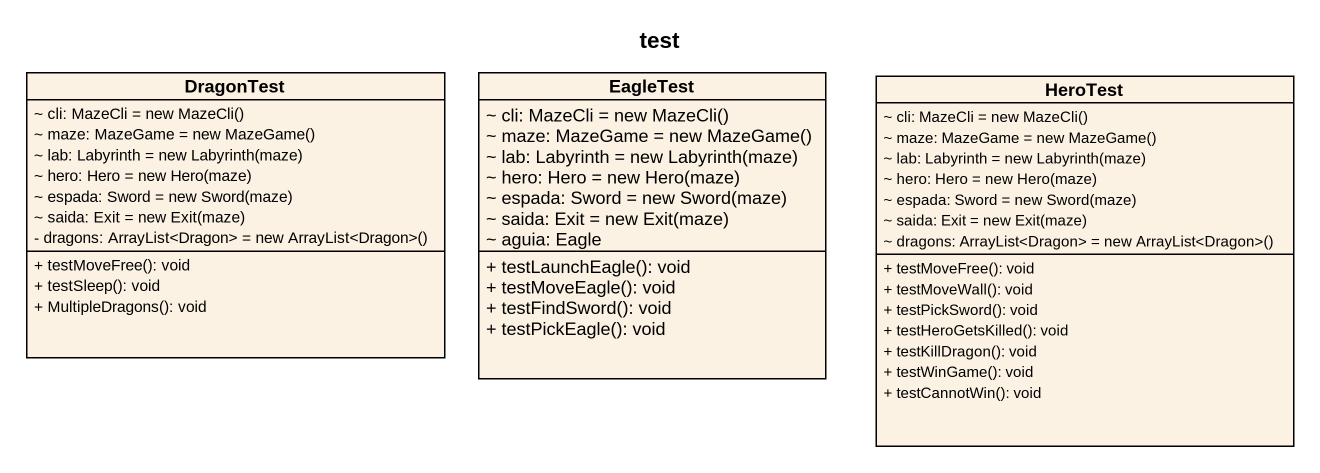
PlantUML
@startuml
title test
hide circle
hide empty members
skinparam classAttributeIconSize 0
class DragonTest {
  {field} ~ cli: MazeCli = new MazeCli()
  {field} ~ maze: MazeGame = new MazeGame()
  {field} ~ lab: Labyrinth = new Labyrinth(maze)
  {field} ~ hero: Hero = new Hero(maze)
  {field} ~ espada: Sword = new Sword(maze)
  {field} ~ saida: Exit = new Exit(maze)
  {field} - dragons: ArrayList<Dragon> = new ArrayList<Dragon>()
  + testMoveFree(): void
  + testSleep(): void
  + MultipleDragons(): void
}
class EagleTest {
  {field} ~ cli: MazeCli = new MazeCli()
  {field} ~ maze: MazeGame = new MazeGame()
  {field} ~ lab: Labyrinth = new Labyrinth(maze)
  {field} ~ hero: Hero = new Hero(maze)
  {field} ~ espada: Sword = new Sword(maze)
  {field} ~ saida: Exit = new Exit(maze)
  ~ aguia: Eagle
  + testLaunchEagle(): void
  + testMoveEagle(): void
  + testFindSword(): void
  + testPickEagle(): void
}
class HeroTest {
  {field} ~ cli: MazeCli = new MazeCli()
  {field} ~ maze: MazeGame = new MazeGame()
  {field} ~ lab: Labyrinth = new Labyrinth(maze)
  {field} ~ hero: Hero = new Hero(maze)
  {field} ~ espada: Sword = new Sword(maze)
  {field} ~ saida: Exit = new Exit(maze)
  {field} ~ dragons: ArrayList<Dragon> = new ArrayList<Dragon>()
  + testMoveFree(): void
  + testMoveWall(): void
  + testPickSword(): void
  + testHeroGetsKilled(): void
  + testKillDragon(): void
  + testWinGame(): void
  + testCannotWin(): void
}
@enduml
